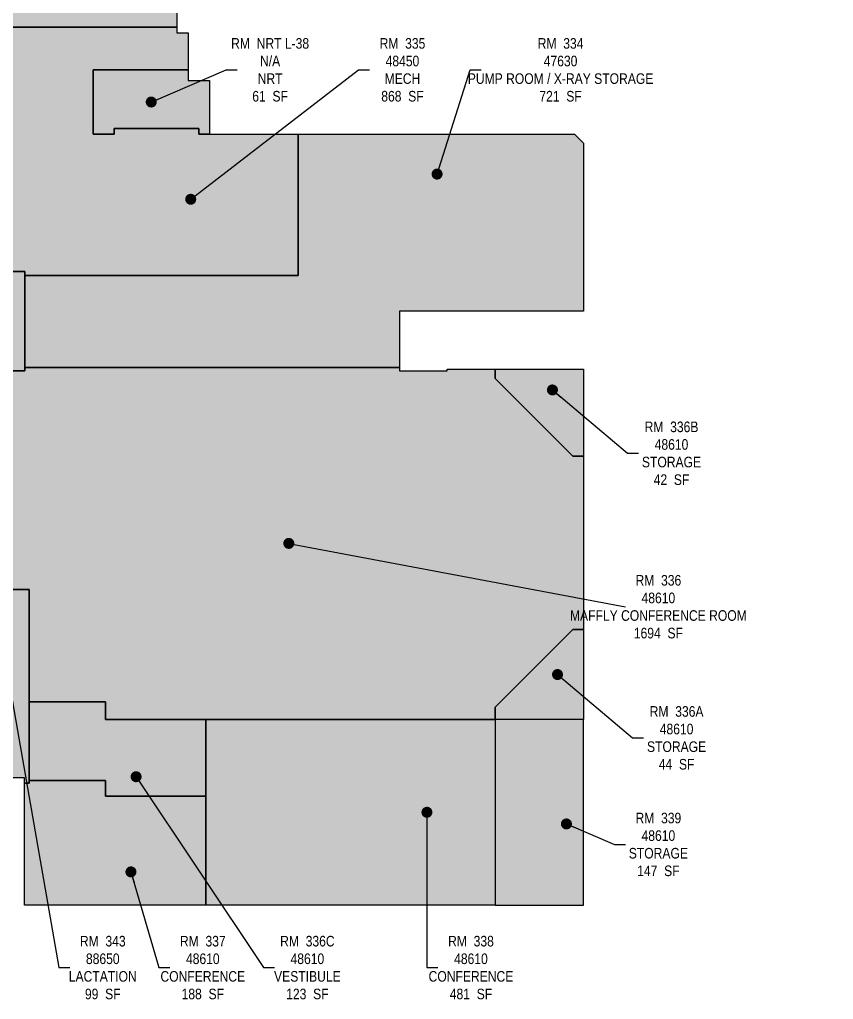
# Model space of a CAD drawing. Header units: inches. Extents: x -72 to 5454, y -365 to 4257.
# Drawn here: x 3432 to 4356, y -288 to 825 of the extents above; entities that cross this region are included whole.
import ezdxf

# ---------------------------------------------------------------- set-up
doc = ezdxf.new("R2010")
doc.units = ezdxf.units.IN
doc.header["$LTSCALE"] = 48
doc.header["$MEASUREMENT"] = 0
for name, color, linetype in [('0-LABEL', 3, 'Continuous'), ('1-NRT', 200, 'Continuous'), ('1-NRT-PTN', 253, 'Continuous'), ('3-FCM', 190, 'Continuous'), ('3-FCM-PTN', 9, 'Continuous'), ('4-OCC', 6, 'Continuous'), ('4-OCC-PTN', 95, 'Continuous')]:
    doc.layers.add(name, color=color, linetype=linetype)
doc.styles.add('ArialN', font='ARIALN.TTF')
doc.dimstyles.new('AB-200', dxfattribs={"dimscale": 200, "dimtxt": 0.070312, "dimasz": 0.0625, "dimexe": 0.0625, "dimexo": 0.125, "dimgap": 0.1875, "dimtad": 0, "dimdec": 4, "dimrnd": 0.0625, "dimzin": 0, "dimdsep": 46, "dimlunit": 4, "dimtxsty": 'ArialN', "dimblk": 'ARCHTICK', "dimcen": 0.0625, "dimclrd": 256, "dimclre": 256, "dimclrt": 256, "dimadec": 0, "dimazin": 0, "dimtfac": 1, "dimtdec": 4, "dimtofl": 0, "dimtmove": 2, "dimatfit": 3, "dimldrblk": 'DOT', "dimfxl": 0, "dimfrac": 2, "dimtolj": 1, "dimtzin": 0, "dimlwd": -1, "dimlwe": -1, "dimarcsym": 0})

# ---------------------------------------------------------------- blocks, each defined once
blk = doc.blocks.new('_ArchTick')
at = {"const_width": 0.15}
blk.add_lwpolyline([(-0.5, -0.5), (0.5, 0.5)], dxfattribs=at)
blk = doc.blocks.new('_Dot')
at = {"lineweight": -2}
blk.add_line((-0.5, 0), (-1, 0), dxfattribs=at)
at = {"const_width": 0.5}
blk.add_lwpolyline([(-0.25, 0, 1), (0.25, 0, 1)], format="xyb", close=True, dxfattribs=at)

msp = doc.modelspace()

# ---------------------------------------------------------------- hatches: boundary and pattern name
at = {"layer": '1-NRT-PTN'}
msp.add_hatch(color=256, dxfattribs=at).paths.add_polyline_path([(3647.5, 695), (3635.5, 695), (3635.5, 701.5), (3539.5, 701.5), (3539.5, 695), (3515.5, 695), (3515.5, 768), (3623.5, 768), (3623.5, 756), (3647.5, 756)])
at = {"layer": '3-FCM-PTN'}
msp.add_hatch(color=256, dxfattribs=at).paths.add_polyline_path([(3167.50112, 1630.50003), (3167.5, 1073.75), (3174.5, 1073.75), (3174.5, 937), (3168.10829, 937), (3168.10829, 836), (3174.5, 836), (3174.5, 810), (3222, 810), (3222, 539), (3438, 539), (3438, 426), (3419.5, 426), (3419.5, 440), (3371.5, 440), (3371.5, 448), (3333.5, 448), (3333.5, 452), (3306, 452), (3306, 448), (3306, 336), (3333, 336), (3333, 216), (3403, 216), (3403, 177.5), (3443, 177.5), (3443, -42.5), (3437.5, -42.5), (3437.5, -36.5), (3314.25, -36.5), (3314.25, -17), (3310, -17), (3310, 48.25), (3239.5, 48.25), (3239.5, -14.75), (3181, -14.75), (3181, 48.25), (3118, 48.25), (3118, 51.5), (3113.5, 51.5), (3113.5, 147), (3101.5, 147), (3101.5, 256.5), (3258, 256.5), (3258, 400.5), (3101.5, 400.5), (3101.5, 394.5), (3053.5, 394.5), (3053.5, 399.5), (3001.5, 399.5), (2990.5, 399.5), (2990.5, 501), (3102, 501), (3102, 549), (3101.5, 549), (3101.5, 699), (2532, 699), (2532, 708), (2502, 708), (2502, 774), (2544, 774), (2544, 783), (3036.5, 783), (3036.5, 1329), (3054.5, 1329), (3054.5, 1371), (3048, 1371), (3048, 1494), (2916.5, 1494), (2916.5, 1367.5), (2910.5, 1367.5), (2910.5, 1329), (2916, 1329), (2916, 1225), (2806.86326, 1225), (2806.86326, 1329), (2814.86326, 1329), (2814.86326, 1380.5), (2808.86326, 1380.5), (2808.86326, 1484.5), (2739.5, 1484.5), (2739.5, 1496.5), (2584.5, 1496.5), (2584.5, 1500.5), (2546.5, 1500.5), (2546.5, 1480), (2534.5, 1480), (2534.5, 1462), (1864.5, 1462), (1775.5, 1462), (1775.5, 1474), (1609.5, 1474), (1609.5, 1488), (1614, 1488), (1614, 1668.5), (1401, 1668.5), (1401, 1477.5), (1398, 1477.5), (1398, 1437), (1401, 1437), (1401, 1329), (1407, 1329), (1407, 1228), (1413, 1228), (1413, 1192), (1407, 1192), (1407, 1036), (1443, 1036), (1443, 899), (1416, 899), (1416, 904), (1302.5, 904), (1302.5, 899), (1170, 899), (1170, 945), (1172.5, 945), (1172.5, 1033), (1300.5, 1033), (1300.5, 1286.98386), (1297.5, 1286.98386), (1297.5, 1662.5), (1289.85329, 1662.5), (1289.85329, 1790.02258), (1403.85329, 1790.02258), (1403.85329, 1940.02258), (1506.5, 1940.02258), (1506.5, 1782.5), (1708.5, 1782.5), (1708.5, 1930.5), (1702.5, 1930.5), (1702.5, 2014.5), (1776.5, 2014.5), (1776.5, 1930.5), (1768.5, 1930.5), (1768.5, 1782.5), (1876.5, 1782.5), (1876.5, 1789.15267), (1971.5, 1743.65267), (1977.5, 1743.65267), (1977.5, 1619.5), (1977.5, 1617.5), (2061, 1617.5), (2061, 1606.5), (2377.5, 1606.5), (2377.5, 1608.5), (2801.5, 1608.5), (2801.5, 1826.5), (2807.5, 1826.5), (2807.5, 1935), (2801.5, 1935), (2801.5, 2033.5), (2806.5, 2033.5), (2806.5, 2215.5), (2812.5, 2215.5), (2812.5, 2235.5), (2810.09, 2235.5), (2810.09, 2255.3749), (2784.59, 2255.3749), (2784.59, 2328), (2911.3402, 2328), (2911.3402, 2169.5), (2910.5, 2169.5), (2910.5, 2111.5), (2920.5, 2111.5), (2920.5, 1995.5), (2990.5, 1995.5), (2990.5, 1987.5), (3064.37516, 1987.49999), (3064.37515, 1933.5), (2911.33965, 1933.5), (2911.33965, 1600.58567), (3052.8749, 1600.58567), (3052.8749, 1630.5001)])
at = {"layer": '4-OCC-PTN'}
for color, points in [(52, [(3610.5, 823), (3610.5, 816.5), (3222, 816.5), (3222, 810), (3174.5, 810), (3174.5, 836), (3168.10829, 836), (3168.10829, 937), (3174.5, 937), (3174.5, 945.5), (3227.5, 945.5), (3227.5, 943.3751), (3337.12497, 943.3751), (3337.12497, 1073.75), (3636.4999, 1073.75), (3636.4999, 836), (3610.5, 836)]), (55, [(3748.5, 695), (3748.5, 534.5), (3438, 534.5), (3438, 539), (3222, 539), (3222, 816.5), (3610.5, 816.5), (3610.5, 810), (3623.5, 810), (3623.5, 768), (3515.5, 768), (3515.5, 695), (3539.5, 695), (3539.5, 701.5), (3635.5, 701.5), (3635.5, 695)]), (150, [(3863.5, 430), (3438, 430), (3438, 534.5), (3748.5, 534.5), (3748.5, 695), (4062.11522, 695), (4072.5, 684.61522), (4072.5, 494), (3863.5, 494)]), (31, [(4072.5, 132), (4060.24264, 132), (3972, 43.75736), (3972, 30), (3529.5, 30), (3529.5, 50), (3443, 50), (3443, 177.5), (3403, 177.5), (3403, 213), (3416.5, 213), (3416.5, 336), (3419.5, 336), (3419.5, 426), (3438, 426), (3438, 430), (3863.5, 430), (3863.5, 426), (3917.5, 426), (3917.5, 428), (3972, 428), (3972, 417.24264), (4060.24264, 329), (4072.5, 329)]), (31, [(4072.5, 329), (4060.24264, 329), (3972, 417.24264), (3972, 428), (4072.5, 428)]), (31, [(4072.5, 30), (3972, 30), (3972, 43.75736), (4060.24264, 132), (4072.5, 132)]), (31, [(3643.5, 30), (3643.5, -57), (3529.5, -57), (3529.5, -39.5), (3443, -39.5), (3443, 50), (3529.5, 50), (3529.5, 30)]), (31, [(3643.5, -181), (3643.5, 30), (3972, 30), (3972, -181)]), (31, [(3972, -181), (4072.5, -181), (4072.5, 30), (3972, 30)]), (31, [(3437.5, -181), (3437.5, -42.5), (3443, -42.5), (3443, -39.5), (3529.5, -39.5), (3529.5, -57), (3643.5, -57), (3643.5, -181)])]:
    msp.add_hatch(color=color, dxfattribs=at).paths.add_polyline_path(points)

# ---------------------------------------------------------------- linework, layer by layer
at = {"layer": '1-NRT'}
msp.add_lwpolyline([(3647.5, 695), (3635.5, 695), (3635.5, 701.5), (3539.5, 701.5), (3539.5, 695), (3515.5, 695), (3515.5, 768), (3623.5, 768), (3623.5, 756), (3647.5, 756)], close=True, dxfattribs=at)
at = {"layer": '3-FCM'}
for points in [[(3222, 539), (3438, 539), (3438, 426), (3419.5, 426)], [(3403, 177.5), (3443, 177.5), (3443, -42.5), (3437.5, -42.5), (3437.5, -36.5), (3314.25, -36.5)]]:
    msp.add_lwpolyline(points, dxfattribs=at)
at = {"layer": '4-OCC'}
for points in [[(3610.5, 823), (3610.5, 816.5), (3222, 816.5), (3222, 810), (3174.5, 810), (3174.5, 836), (3168.10829, 836), (3168.10829, 937), (3174.5, 937), (3174.5, 945.5), (3227.5, 945.5), (3227.5, 943.3751), (3337.12497, 943.3751), (3337.12497, 1073.75), (3636.4999, 1073.75), (3636.4999, 836), (3610.5, 836)], [(3748.5, 695), (3748.5, 534.5), (3438, 534.5), (3438, 539), (3222, 539), (3222, 816.5), (3610.5, 816.5), (3610.5, 810), (3623.5, 810), (3623.5, 768), (3515.5, 768), (3515.5, 695), (3539.5, 695), (3539.5, 701.5), (3635.5, 701.5), (3635.5, 695)], [(3863.5, 430), (3438, 430), (3438, 534.5), (3748.5, 534.5), (3748.5, 695), (4062.11522, 695), (4072.5, 684.61522), (4072.5, 494), (3863.5, 494)], [(4072.5, 132), (4060.24264, 132), (3972, 43.75736), (3972, 30), (3529.5, 30), (3529.5, 50), (3443, 50), (3443, 177.5), (3403, 177.5), (3403, 213), (3416.5, 213), (3416.5, 336), (3419.5, 336), (3419.5, 426), (3438, 426), (3438, 430), (3863.5, 430), (3863.5, 426), (3917.5, 426), (3917.5, 428), (3972, 428), (3972, 417.24264), (4060.24264, 329), (4072.5, 329)], [(4072.5, 329), (4060.24264, 329), (3972, 417.24264), (3972, 428), (4072.5, 428)], [(4072.5, 30), (3972, 30), (3972, 43.75736), (4060.24264, 132), (4072.5, 132)], [(3643.5, 30), (3643.5, -57), (3529.5, -57), (3529.5, -39.5), (3443, -39.5), (3443, 50), (3529.5, 50), (3529.5, 30)], [(3643.5, -181), (3643.5, 30), (3972, 30), (3972, -181)], [(3972, -181), (4072.5, -181), (4072.5, 30), (3972, 30)], [(3437.5, -181), (3437.5, -42.5), (3443, -42.5), (3443, -39.5), (3529.5, -39.5), (3529.5, -57), (3643.5, -57), (3643.5, -181)]]:
    msp.add_lwpolyline(points, close=True, dxfattribs=at)

# ---------------------------------------------------------------- texts
at = {"layer": '0-LABEL', "char_height": 12, "attachment_point": 5, "style": 'ArialN'}
for s, insert in [('RM  NRT L-38\\PN/A\\PNRT\\P61  SF', (3716.4999, 768)), ('RM  335\\P48450\\PMECH\\P868  SF', (3866.8349, 768)), ('RM  334\\P47630\\PPUMP ROOM / X-RAY STORAGE\\P721  SF', (4046.40631, 768)), ('RM  336B\\P48610\\PSTORAGE\\P42  SF', (4172.42208, 332.34579)), ('RM  336\\P48610\\PMAFFLY CONFERENCE ROOM\\P1694  SF', (4157.5, 158)), ('RM  336A\\P48610\\PSTORAGE\\P44  SF', (4178.18994, 9)), ('RM  339\\P48610\\PSTORAGE\\P147  SF', (4157.5, -112.08906)), ('RM  343\\P88650\\PLACTATION\\P99  SF', (3526.43483, -252)), ('RM  337\\P48610\\PCONFERENCE\\P188  SF', (3640.04887, -252)), ('RM  336C\\P48610\\PVESTIBULE\\P123  SF', (3758.83212, -252)), ('RM  338\\P48610\\PCONFERENCE\\P481  SF', (3944.63625, -252))]:
    msp.add_mtext(s, dxfattribs=dict(at, insert=insert))

# ---------------------------------------------------------------- leaders
at = {"layer": '0-LABEL', "annotation_type": 0, "has_hookline": 1, "hookline_direction": 0}
for points, text_width in [([(3581.5, 731.5), (3666.4999, 768), (3678.9999, 768)], 86.91405), ([(3626.32171, 620.99284), (3816.8349, 768), (3829.3349, 768)], 50.32469), ([(3906.14028, 649.61654), (3943.64028, 768), (3956.14028, 768)], 209.01774), ([(4037.17208, 404.34579), (4122.42208, 332.34579), (4134.92208, 332.34579)], 65.86085), ([(3392.38415, 229.48305), (3476.43483, -252), (3488.93483, -252)], 75.01228), ([(3737.75, 230), (4120, 158)], 198.794), ([(4042.93994, 81), (4128.18994, 9), (4140.68994, 9)], 65.86085), ([(3564.29174, -35.07873), (3708.83212, -252), (3721.33212, -252)], 74.82401), ([(3894.63625, -75.5), (3894.63625, -252), (3907.13625, -252)], 94.8131), ([(4053.07911, -88.73177), (4107.5, -112.08906), (4120, -112.08906)], 65.86085), ([(3558.44387, -143.21021), (3590.04887, -252), (3602.54887, -252)], 94.8131)]:
    msp.add_leader(points, dimstyle='AB-200', dxfattribs=dict(at, text_width=text_width))

doc.saveas('drawing.dxf')
